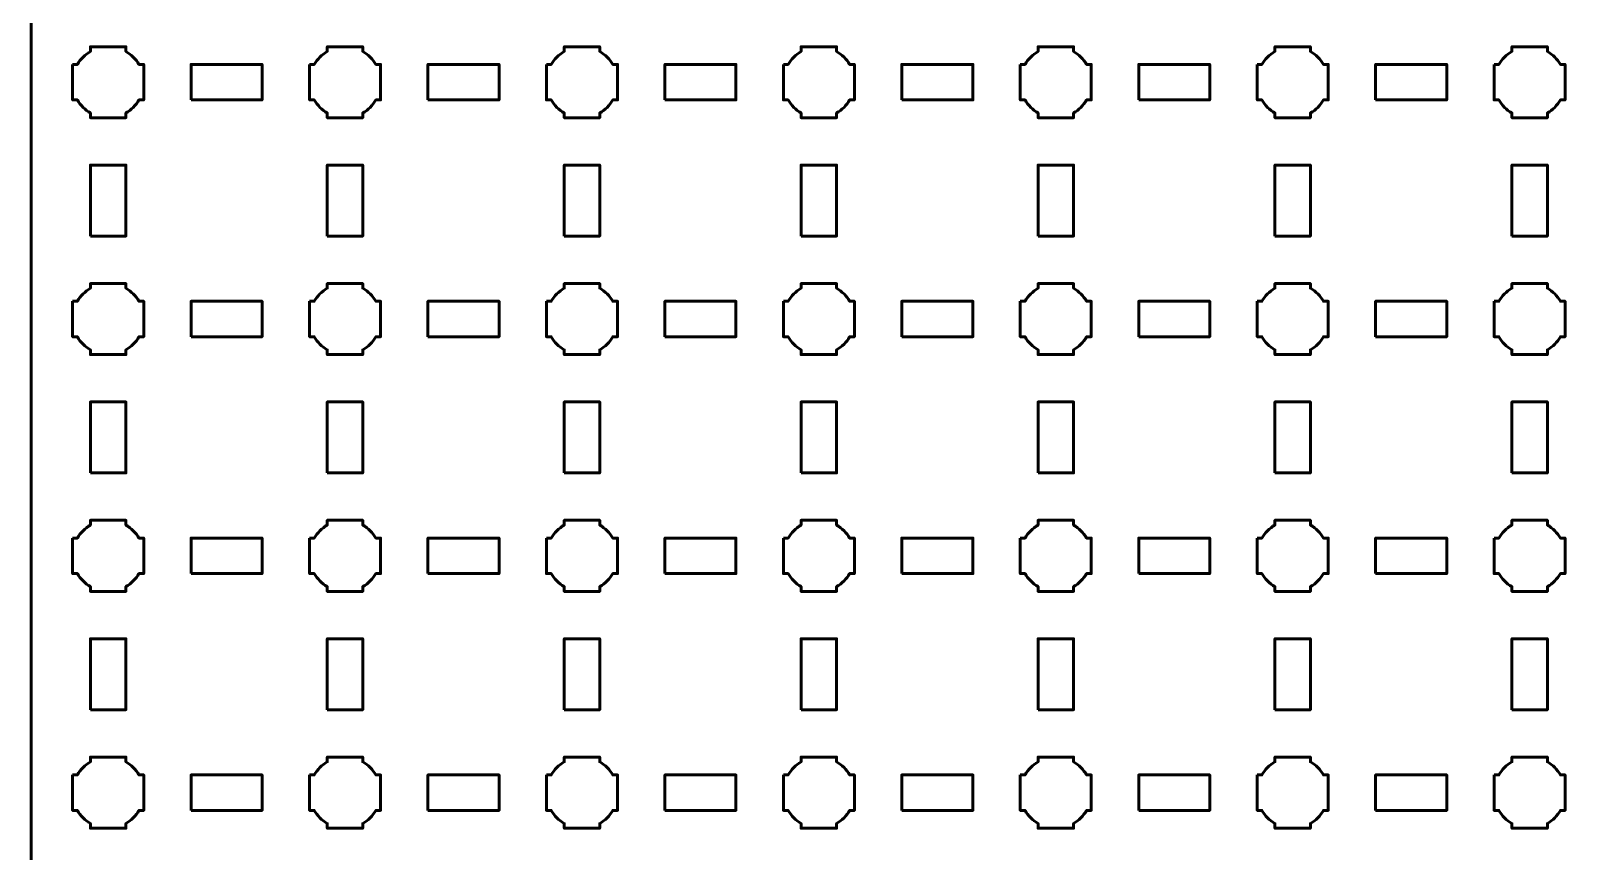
# Model space of a CAD drawing. Header units: centimetres. Extents: x -24.1 to 3.1, y -28.5 to -1.2.
# Drawn here: x -24.15 to -11, y -14.35 to -7.42 of the extents above; entities that cross this region are included whole.
import ezdxf

# ---------------------------------------------------------------- set-up
doc = ezdxf.new("R2010")
doc.units = ezdxf.units.CM
doc.header["$MEASUREMENT"] = 0
doc.layers.add('Layer 1', color=7, linetype='Continuous')

msp = doc.modelspace()

# ---------------------------------------------------------------- linework, layer by layer
at = {"layer": 'Layer 1', "color": 250, "lineweight": 53}
for points in [[(-22.8, -8), (-22.2, -8), (-22.2, -7.7), (-22.8, -7.7), (-22.8, -8)], [(-20.8, -8), (-20.2, -8), (-20.2, -7.7), (-20.8, -7.7), (-20.8, -8)], [(-18.8, -8), (-18.2, -8), (-18.2, -7.7), (-18.8, -7.7), (-18.8, -8)], [(-16.8, -8), (-16.2, -8), (-16.2, -7.7), (-16.8, -7.7), (-16.8, -8)], [(-14.8, -8), (-14.2, -8), (-14.2, -7.7), (-14.8, -7.7), (-14.8, -8)], [(-12.8, -8), (-12.2, -8), (-12.2, -7.7), (-12.8, -7.7), (-12.8, -8)], [(-23.65, -9.15), (-23.35, -9.15), (-23.35, -8.55), (-23.65, -8.55), (-23.65, -9.15)], [(-21.65, -9.15), (-21.35, -9.15), (-21.35, -8.55), (-21.65, -8.55), (-21.65, -9.15)], [(-19.65, -9.15), (-19.35, -9.15), (-19.35, -8.55), (-19.65, -8.55), (-19.65, -9.15)], [(-17.65, -9.15), (-17.35, -9.15), (-17.35, -8.55), (-17.65, -8.55), (-17.65, -9.15)], [(-15.65, -9.15), (-15.35, -9.15), (-15.35, -8.55), (-15.65, -8.55), (-15.65, -9.15)], [(-13.65, -9.15), (-13.35, -9.15), (-13.35, -8.55), (-13.65, -8.55), (-13.65, -9.15)], [(-11.65, -9.15), (-11.35, -9.15), (-11.35, -8.55), (-11.65, -8.55), (-11.65, -9.15)], [(-22.8, -10), (-22.2, -10), (-22.2, -9.7), (-22.8, -9.7), (-22.8, -10)], [(-20.8, -10), (-20.2, -10), (-20.2, -9.7), (-20.8, -9.7), (-20.8, -10)], [(-18.8, -10), (-18.2, -10), (-18.2, -9.7), (-18.8, -9.7), (-18.8, -10)], [(-16.8, -10), (-16.2, -10), (-16.2, -9.7), (-16.8, -9.7), (-16.8, -10)], [(-14.8, -10), (-14.2, -10), (-14.2, -9.7), (-14.8, -9.7), (-14.8, -10)], [(-12.8, -10), (-12.2, -10), (-12.2, -9.7), (-12.8, -9.7), (-12.8, -10)], [(-23.65, -11.15), (-23.35, -11.15), (-23.35, -10.55), (-23.65, -10.55), (-23.65, -11.15)], [(-21.65, -11.15), (-21.35, -11.15), (-21.35, -10.55), (-21.65, -10.55), (-21.65, -11.15)], [(-19.65, -11.15), (-19.35, -11.15), (-19.35, -10.55), (-19.65, -10.55), (-19.65, -11.15)], [(-17.65, -11.15), (-17.35, -11.15), (-17.35, -10.55), (-17.65, -10.55), (-17.65, -11.15)], [(-15.65, -11.15), (-15.35, -11.15), (-15.35, -10.55), (-15.65, -10.55), (-15.65, -11.15)], [(-13.65, -11.15), (-13.35, -11.15), (-13.35, -10.55), (-13.65, -10.55), (-13.65, -11.15)], [(-11.65, -11.15), (-11.35, -11.15), (-11.35, -10.55), (-11.65, -10.55), (-11.65, -11.15)], [(-22.8, -12), (-22.2, -12), (-22.2, -11.7), (-22.8, -11.7), (-22.8, -12)], [(-20.8, -12), (-20.2, -12), (-20.2, -11.7), (-20.8, -11.7), (-20.8, -12)], [(-18.8, -12), (-18.2, -12), (-18.2, -11.7), (-18.8, -11.7), (-18.8, -12)], [(-16.8, -12), (-16.2, -12), (-16.2, -11.7), (-16.8, -11.7), (-16.8, -12)], [(-14.8, -12), (-14.2, -12), (-14.2, -11.7), (-14.8, -11.7), (-14.8, -12)], [(-12.8, -12), (-12.2, -12), (-12.2, -11.7), (-12.8, -11.7), (-12.8, -12)], [(-23.65, -13.15), (-23.35, -13.15), (-23.35, -12.55), (-23.65, -12.55), (-23.65, -13.15)], [(-21.65, -13.15), (-21.35, -13.15), (-21.35, -12.55), (-21.65, -12.55), (-21.65, -13.15)], [(-19.65, -13.15), (-19.35, -13.15), (-19.35, -12.55), (-19.65, -12.55), (-19.65, -13.15)], [(-17.65, -13.15), (-17.35, -13.15), (-17.35, -12.55), (-17.65, -12.55), (-17.65, -13.15)], [(-15.65, -13.15), (-15.35, -13.15), (-15.35, -12.55), (-15.65, -12.55), (-15.65, -13.15)], [(-13.65, -13.15), (-13.35, -13.15), (-13.35, -12.55), (-13.65, -12.55), (-13.65, -13.15)], [(-11.65, -13.15), (-11.35, -13.15), (-11.35, -12.55), (-11.65, -12.55), (-11.65, -13.15)], [(-22.8, -14), (-22.2, -14), (-22.2, -13.7), (-22.8, -13.7), (-22.8, -14)], [(-20.8, -14), (-20.2, -14), (-20.2, -13.7), (-20.8, -13.7), (-20.8, -14)], [(-18.8, -14), (-18.2, -14), (-18.2, -13.7), (-18.8, -13.7), (-18.8, -14)], [(-16.8, -14), (-16.2, -14), (-16.2, -13.7), (-16.8, -13.7), (-16.8, -14)], [(-14.8, -14), (-14.2, -14), (-14.2, -13.7), (-14.8, -13.7), (-14.8, -14)], [(-12.8, -14), (-12.2, -14), (-12.2, -13.7), (-12.8, -13.7), (-12.8, -14)]]:
    msp.add_lwpolyline(points, close=True, dxfattribs=at)
msp.add_open_spline([(-24.15, -28), (-24.15, -28), (-24.15, -1.7), (-24.15, -1.7), (-24.15, -1.7), (-24.15, -1.42391), (-23.92609, -1.2), (-23.65, -1.2), (-23.65, -1.2), (-23.65, -1.2), (2.65, -1.2), (2.65, -1.2), (2.65, -1.2), (2.92609, -1.2), (3.15, -1.42391), (3.15, -1.7), (3.15, -1.7), (3.15, -1.7), (3.15, -28), (3.15, -28), (3.15, -28), (3.15, -28.27609), (2.92609, -28.5), (2.65, -28.5), (2.65, -28.5), (2.65, -28.5), (-23.65, -28.5), (-23.65, -28.5), (-23.65, -28.5), (-23.92609, -28.5), (-24.15, -28.27609), (-24.15, -28)], degree=3, knots=[0, 0, 0, 0, 0.125, 0.125, 0.125, 0.125, 0.25, 0.25, 0.25, 0.25, 0.375, 0.375, 0.375, 0.375, 0.5, 0.5, 0.5, 0.5, 0.625, 0.625, 0.625, 0.625, 0.75, 0.75, 0.75, 0.75, 0.875, 0.875, 0.875, 0.875, 1, 1, 1, 1], dxfattribs=at)
at = {"layer": 'Layer 1', "lineweight": 53}
for points in [[(-23.8, -7.7), (-23.8, -7.7), (-23.75985, -7.7), (-23.75985, -7.7), (-23.75985, -7.7), (-23.7335, -7.65447), (-23.69553, -7.6165), (-23.65, -7.59015), (-23.65, -7.59015), (-23.65, -7.59015), (-23.65, -7.55), (-23.65, -7.55), (-23.65, -7.55), (-23.65, -7.55), (-23.5, -7.55), (-23.5, -7.55), (-23.5, -7.55), (-23.5, -7.55), (-23.35, -7.55), (-23.35, -7.55), (-23.35, -7.55), (-23.35, -7.55), (-23.35, -7.59015), (-23.35, -7.59015), (-23.35, -7.59015), (-23.30447, -7.6165), (-23.2665, -7.65447), (-23.24015, -7.7), (-23.24015, -7.7), (-23.24015, -7.7), (-23.2, -7.7), (-23.2, -7.7), (-23.2, -7.7), (-23.2, -7.7), (-23.2, -7.85), (-23.2, -7.85), (-23.2, -7.85), (-23.2, -7.85), (-23.2, -8), (-23.2, -8), (-23.2, -8), (-23.2, -8), (-23.24015, -8), (-23.24015, -8), (-23.24015, -8), (-23.2665, -8.04553), (-23.30447, -8.0835), (-23.35, -8.10985), (-23.35, -8.10985), (-23.35, -8.10985), (-23.35, -8.15), (-23.35, -8.15), (-23.35, -8.15), (-23.35, -8.15), (-23.5, -8.15), (-23.5, -8.15), (-23.5, -8.15), (-23.5, -8.15), (-23.65, -8.15), (-23.65, -8.15), (-23.65, -8.15), (-23.65, -8.15), (-23.65, -8.10985), (-23.65, -8.10985), (-23.65, -8.10985), (-23.69553, -8.0835), (-23.7335, -8.04553), (-23.75985, -8), (-23.75985, -8), (-23.75985, -8), (-23.8, -8), (-23.8, -8), (-23.8, -8), (-23.8, -8), (-23.8, -7.85), (-23.8, -7.85), (-23.8, -7.85), (-23.8, -7.85), (-23.8, -7.7), (-23.8, -7.7)], [(-21.8, -7.7), (-21.8, -7.7), (-21.75985, -7.7), (-21.75985, -7.7), (-21.75985, -7.7), (-21.7335, -7.65447), (-21.69553, -7.6165), (-21.65, -7.59015), (-21.65, -7.59015), (-21.65, -7.59015), (-21.65, -7.55), (-21.65, -7.55), (-21.65, -7.55), (-21.65, -7.55), (-21.5, -7.55), (-21.5, -7.55), (-21.5, -7.55), (-21.5, -7.55), (-21.35, -7.55), (-21.35, -7.55), (-21.35, -7.55), (-21.35, -7.55), (-21.35, -7.59015), (-21.35, -7.59015), (-21.35, -7.59015), (-21.30447, -7.6165), (-21.2665, -7.65447), (-21.24015, -7.7), (-21.24015, -7.7), (-21.24015, -7.7), (-21.2, -7.7), (-21.2, -7.7), (-21.2, -7.7), (-21.2, -7.7), (-21.2, -7.85), (-21.2, -7.85), (-21.2, -7.85), (-21.2, -7.85), (-21.2, -8), (-21.2, -8), (-21.2, -8), (-21.2, -8), (-21.24015, -8), (-21.24015, -8), (-21.24015, -8), (-21.2665, -8.04553), (-21.30447, -8.0835), (-21.35, -8.10985), (-21.35, -8.10985), (-21.35, -8.10985), (-21.35, -8.15), (-21.35, -8.15), (-21.35, -8.15), (-21.35, -8.15), (-21.5, -8.15), (-21.5, -8.15), (-21.5, -8.15), (-21.5, -8.15), (-21.65, -8.15), (-21.65, -8.15), (-21.65, -8.15), (-21.65, -8.15), (-21.65, -8.10985), (-21.65, -8.10985), (-21.65, -8.10985), (-21.69553, -8.0835), (-21.7335, -8.04553), (-21.75985, -8), (-21.75985, -8), (-21.75985, -8), (-21.8, -8), (-21.8, -8), (-21.8, -8), (-21.8, -8), (-21.8, -7.85), (-21.8, -7.85), (-21.8, -7.85), (-21.8, -7.85), (-21.8, -7.7), (-21.8, -7.7)], [(-19.8, -7.7), (-19.8, -7.7), (-19.75985, -7.7), (-19.75985, -7.7), (-19.75985, -7.7), (-19.7335, -7.65447), (-19.69553, -7.6165), (-19.65, -7.59015), (-19.65, -7.59015), (-19.65, -7.59015), (-19.65, -7.55), (-19.65, -7.55), (-19.65, -7.55), (-19.65, -7.55), (-19.5, -7.55), (-19.5, -7.55), (-19.5, -7.55), (-19.5, -7.55), (-19.35, -7.55), (-19.35, -7.55), (-19.35, -7.55), (-19.35, -7.55), (-19.35, -7.59015), (-19.35, -7.59015), (-19.35, -7.59015), (-19.30447, -7.6165), (-19.2665, -7.65447), (-19.24015, -7.7), (-19.24015, -7.7), (-19.24015, -7.7), (-19.2, -7.7), (-19.2, -7.7), (-19.2, -7.7), (-19.2, -7.7), (-19.2, -7.85), (-19.2, -7.85), (-19.2, -7.85), (-19.2, -7.85), (-19.2, -8), (-19.2, -8), (-19.2, -8), (-19.2, -8), (-19.24015, -8), (-19.24015, -8), (-19.24015, -8), (-19.2665, -8.04553), (-19.30447, -8.0835), (-19.35, -8.10985), (-19.35, -8.10985), (-19.35, -8.10985), (-19.35, -8.15), (-19.35, -8.15), (-19.35, -8.15), (-19.35, -8.15), (-19.5, -8.15), (-19.5, -8.15), (-19.5, -8.15), (-19.5, -8.15), (-19.65, -8.15), (-19.65, -8.15), (-19.65, -8.15), (-19.65, -8.15), (-19.65, -8.10985), (-19.65, -8.10985), (-19.65, -8.10985), (-19.69553, -8.0835), (-19.7335, -8.04553), (-19.75985, -8), (-19.75985, -8), (-19.75985, -8), (-19.8, -8), (-19.8, -8), (-19.8, -8), (-19.8, -8), (-19.8, -7.85), (-19.8, -7.85), (-19.8, -7.85), (-19.8, -7.85), (-19.8, -7.7), (-19.8, -7.7)], [(-17.8, -7.7), (-17.8, -7.7), (-17.75985, -7.7), (-17.75985, -7.7), (-17.75985, -7.7), (-17.7335, -7.65447), (-17.69553, -7.6165), (-17.65, -7.59015), (-17.65, -7.59015), (-17.65, -7.59015), (-17.65, -7.55), (-17.65, -7.55), (-17.65, -7.55), (-17.65, -7.55), (-17.5, -7.55), (-17.5, -7.55), (-17.5, -7.55), (-17.5, -7.55), (-17.35, -7.55), (-17.35, -7.55), (-17.35, -7.55), (-17.35, -7.55), (-17.35, -7.59015), (-17.35, -7.59015), (-17.35, -7.59015), (-17.30447, -7.6165), (-17.2665, -7.65447), (-17.24015, -7.7), (-17.24015, -7.7), (-17.24015, -7.7), (-17.2, -7.7), (-17.2, -7.7), (-17.2, -7.7), (-17.2, -7.7), (-17.2, -7.85), (-17.2, -7.85), (-17.2, -7.85), (-17.2, -7.85), (-17.2, -8), (-17.2, -8), (-17.2, -8), (-17.2, -8), (-17.24015, -8), (-17.24015, -8), (-17.24015, -8), (-17.2665, -8.04553), (-17.30447, -8.0835), (-17.35, -8.10985), (-17.35, -8.10985), (-17.35, -8.10985), (-17.35, -8.15), (-17.35, -8.15), (-17.35, -8.15), (-17.35, -8.15), (-17.5, -8.15), (-17.5, -8.15), (-17.5, -8.15), (-17.5, -8.15), (-17.65, -8.15), (-17.65, -8.15), (-17.65, -8.15), (-17.65, -8.15), (-17.65, -8.10985), (-17.65, -8.10985), (-17.65, -8.10985), (-17.69553, -8.0835), (-17.7335, -8.04553), (-17.75985, -8), (-17.75985, -8), (-17.75985, -8), (-17.8, -8), (-17.8, -8), (-17.8, -8), (-17.8, -8), (-17.8, -7.85), (-17.8, -7.85), (-17.8, -7.85), (-17.8, -7.85), (-17.8, -7.7), (-17.8, -7.7)], [(-15.8, -7.7), (-15.8, -7.7), (-15.75985, -7.7), (-15.75985, -7.7), (-15.75985, -7.7), (-15.7335, -7.65447), (-15.69553, -7.6165), (-15.65, -7.59015), (-15.65, -7.59015), (-15.65, -7.59015), (-15.65, -7.55), (-15.65, -7.55), (-15.65, -7.55), (-15.65, -7.55), (-15.5, -7.55), (-15.5, -7.55), (-15.5, -7.55), (-15.5, -7.55), (-15.35, -7.55), (-15.35, -7.55), (-15.35, -7.55), (-15.35, -7.55), (-15.35, -7.59015), (-15.35, -7.59015), (-15.35, -7.59015), (-15.30447, -7.6165), (-15.2665, -7.65447), (-15.24015, -7.7), (-15.24015, -7.7), (-15.24015, -7.7), (-15.2, -7.7), (-15.2, -7.7), (-15.2, -7.7), (-15.2, -7.7), (-15.2, -7.85), (-15.2, -7.85), (-15.2, -7.85), (-15.2, -7.85), (-15.2, -8), (-15.2, -8), (-15.2, -8), (-15.2, -8), (-15.24015, -8), (-15.24015, -8), (-15.24015, -8), (-15.2665, -8.04553), (-15.30447, -8.0835), (-15.35, -8.10985), (-15.35, -8.10985), (-15.35, -8.10985), (-15.35, -8.15), (-15.35, -8.15), (-15.35, -8.15), (-15.35, -8.15), (-15.5, -8.15), (-15.5, -8.15), (-15.5, -8.15), (-15.5, -8.15), (-15.65, -8.15), (-15.65, -8.15), (-15.65, -8.15), (-15.65, -8.15), (-15.65, -8.10985), (-15.65, -8.10985), (-15.65, -8.10985), (-15.69553, -8.0835), (-15.7335, -8.04553), (-15.75985, -8), (-15.75985, -8), (-15.75985, -8), (-15.8, -8), (-15.8, -8), (-15.8, -8), (-15.8, -8), (-15.8, -7.85), (-15.8, -7.85), (-15.8, -7.85), (-15.8, -7.85), (-15.8, -7.7), (-15.8, -7.7)], [(-13.8, -7.7), (-13.8, -7.7), (-13.75985, -7.7), (-13.75985, -7.7), (-13.75985, -7.7), (-13.7335, -7.65447), (-13.69553, -7.6165), (-13.65, -7.59015), (-13.65, -7.59015), (-13.65, -7.59015), (-13.65, -7.55), (-13.65, -7.55), (-13.65, -7.55), (-13.65, -7.55), (-13.5, -7.55), (-13.5, -7.55), (-13.5, -7.55), (-13.5, -7.55), (-13.35, -7.55), (-13.35, -7.55), (-13.35, -7.55), (-13.35, -7.55), (-13.35, -7.59015), (-13.35, -7.59015), (-13.35, -7.59015), (-13.30447, -7.6165), (-13.2665, -7.65447), (-13.24015, -7.7), (-13.24015, -7.7), (-13.24015, -7.7), (-13.2, -7.7), (-13.2, -7.7), (-13.2, -7.7), (-13.2, -7.7), (-13.2, -7.85), (-13.2, -7.85), (-13.2, -7.85), (-13.2, -7.85), (-13.2, -8), (-13.2, -8), (-13.2, -8), (-13.2, -8), (-13.24015, -8), (-13.24015, -8), (-13.24015, -8), (-13.2665, -8.04553), (-13.30447, -8.0835), (-13.35, -8.10985), (-13.35, -8.10985), (-13.35, -8.10985), (-13.35, -8.15), (-13.35, -8.15), (-13.35, -8.15), (-13.35, -8.15), (-13.5, -8.15), (-13.5, -8.15), (-13.5, -8.15), (-13.5, -8.15), (-13.65, -8.15), (-13.65, -8.15), (-13.65, -8.15), (-13.65, -8.15), (-13.65, -8.10985), (-13.65, -8.10985), (-13.65, -8.10985), (-13.69553, -8.0835), (-13.7335, -8.04553), (-13.75985, -8), (-13.75985, -8), (-13.75985, -8), (-13.8, -8), (-13.8, -8), (-13.8, -8), (-13.8, -8), (-13.8, -7.85), (-13.8, -7.85), (-13.8, -7.85), (-13.8, -7.85), (-13.8, -7.7), (-13.8, -7.7)], [(-11.8, -7.7), (-11.8, -7.7), (-11.75985, -7.7), (-11.75985, -7.7), (-11.75985, -7.7), (-11.7335, -7.65447), (-11.69553, -7.6165), (-11.65, -7.59015), (-11.65, -7.59015), (-11.65, -7.59015), (-11.65, -7.55), (-11.65, -7.55), (-11.65, -7.55), (-11.65, -7.55), (-11.5, -7.55), (-11.5, -7.55), (-11.5, -7.55), (-11.5, -7.55), (-11.35, -7.55), (-11.35, -7.55), (-11.35, -7.55), (-11.35, -7.55), (-11.35, -7.59015), (-11.35, -7.59015), (-11.35, -7.59015), (-11.30447, -7.6165), (-11.2665, -7.65447), (-11.24015, -7.7), (-11.24015, -7.7), (-11.24015, -7.7), (-11.2, -7.7), (-11.2, -7.7), (-11.2, -7.7), (-11.2, -7.7), (-11.2, -7.85), (-11.2, -7.85), (-11.2, -7.85), (-11.2, -7.85), (-11.2, -8), (-11.2, -8), (-11.2, -8), (-11.2, -8), (-11.24015, -8), (-11.24015, -8), (-11.24015, -8), (-11.2665, -8.04553), (-11.30447, -8.0835), (-11.35, -8.10985), (-11.35, -8.10985), (-11.35, -8.10985), (-11.35, -8.15), (-11.35, -8.15), (-11.35, -8.15), (-11.35, -8.15), (-11.5, -8.15), (-11.5, -8.15), (-11.5, -8.15), (-11.5, -8.15), (-11.65, -8.15), (-11.65, -8.15), (-11.65, -8.15), (-11.65, -8.15), (-11.65, -8.10985), (-11.65, -8.10985), (-11.65, -8.10985), (-11.69553, -8.0835), (-11.7335, -8.04553), (-11.75985, -8), (-11.75985, -8), (-11.75985, -8), (-11.8, -8), (-11.8, -8), (-11.8, -8), (-11.8, -8), (-11.8, -7.85), (-11.8, -7.85), (-11.8, -7.85), (-11.8, -7.85), (-11.8, -7.7), (-11.8, -7.7)], [(-23.8, -9.7), (-23.8, -9.7), (-23.75985, -9.7), (-23.75985, -9.7), (-23.75985, -9.7), (-23.7335, -9.65447), (-23.69553, -9.6165), (-23.65, -9.59015), (-23.65, -9.59015), (-23.65, -9.59015), (-23.65, -9.55), (-23.65, -9.55), (-23.65, -9.55), (-23.65, -9.55), (-23.5, -9.55), (-23.5, -9.55), (-23.5, -9.55), (-23.5, -9.55), (-23.35, -9.55), (-23.35, -9.55), (-23.35, -9.55), (-23.35, -9.55), (-23.35, -9.59015), (-23.35, -9.59015), (-23.35, -9.59015), (-23.30447, -9.6165), (-23.2665, -9.65447), (-23.24015, -9.7), (-23.24015, -9.7), (-23.24015, -9.7), (-23.2, -9.7), (-23.2, -9.7), (-23.2, -9.7), (-23.2, -9.7), (-23.2, -9.85), (-23.2, -9.85), (-23.2, -9.85), (-23.2, -9.85), (-23.2, -10), (-23.2, -10), (-23.2, -10), (-23.2, -10), (-23.24015, -10), (-23.24015, -10), (-23.24015, -10), (-23.2665, -10.04553), (-23.30447, -10.0835), (-23.35, -10.10985), (-23.35, -10.10985), (-23.35, -10.10985), (-23.35, -10.15), (-23.35, -10.15), (-23.35, -10.15), (-23.35, -10.15), (-23.5, -10.15), (-23.5, -10.15), (-23.5, -10.15), (-23.5, -10.15), (-23.65, -10.15), (-23.65, -10.15), (-23.65, -10.15), (-23.65, -10.15), (-23.65, -10.10985), (-23.65, -10.10985), (-23.65, -10.10985), (-23.69553, -10.0835), (-23.7335, -10.04553), (-23.75985, -10), (-23.75985, -10), (-23.75985, -10), (-23.8, -10), (-23.8, -10), (-23.8, -10), (-23.8, -10), (-23.8, -9.85), (-23.8, -9.85), (-23.8, -9.85), (-23.8, -9.85), (-23.8, -9.7), (-23.8, -9.7)], [(-21.8, -9.7), (-21.8, -9.7), (-21.75985, -9.7), (-21.75985, -9.7), (-21.75985, -9.7), (-21.7335, -9.65447), (-21.69553, -9.6165), (-21.65, -9.59015), (-21.65, -9.59015), (-21.65, -9.59015), (-21.65, -9.55), (-21.65, -9.55), (-21.65, -9.55), (-21.65, -9.55), (-21.5, -9.55), (-21.5, -9.55), (-21.5, -9.55), (-21.5, -9.55), (-21.35, -9.55), (-21.35, -9.55), (-21.35, -9.55), (-21.35, -9.55), (-21.35, -9.59015), (-21.35, -9.59015), (-21.35, -9.59015), (-21.30447, -9.6165), (-21.2665, -9.65447), (-21.24015, -9.7), (-21.24015, -9.7), (-21.24015, -9.7), (-21.2, -9.7), (-21.2, -9.7), (-21.2, -9.7), (-21.2, -9.7), (-21.2, -9.85), (-21.2, -9.85), (-21.2, -9.85), (-21.2, -9.85), (-21.2, -10), (-21.2, -10), (-21.2, -10), (-21.2, -10), (-21.24015, -10), (-21.24015, -10), (-21.24015, -10), (-21.2665, -10.04553), (-21.30447, -10.0835), (-21.35, -10.10985), (-21.35, -10.10985), (-21.35, -10.10985), (-21.35, -10.15), (-21.35, -10.15), (-21.35, -10.15), (-21.35, -10.15), (-21.5, -10.15), (-21.5, -10.15), (-21.5, -10.15), (-21.5, -10.15), (-21.65, -10.15), (-21.65, -10.15), (-21.65, -10.15), (-21.65, -10.15), (-21.65, -10.10985), (-21.65, -10.10985), (-21.65, -10.10985), (-21.69553, -10.0835), (-21.7335, -10.04553), (-21.75985, -10), (-21.75985, -10), (-21.75985, -10), (-21.8, -10), (-21.8, -10), (-21.8, -10), (-21.8, -10), (-21.8, -9.85), (-21.8, -9.85), (-21.8, -9.85), (-21.8, -9.85), (-21.8, -9.7), (-21.8, -9.7)], [(-19.8, -9.7), (-19.8, -9.7), (-19.75985, -9.7), (-19.75985, -9.7), (-19.75985, -9.7), (-19.7335, -9.65447), (-19.69553, -9.6165), (-19.65, -9.59015), (-19.65, -9.59015), (-19.65, -9.59015), (-19.65, -9.55), (-19.65, -9.55), (-19.65, -9.55), (-19.65, -9.55), (-19.5, -9.55), (-19.5, -9.55), (-19.5, -9.55), (-19.5, -9.55), (-19.35, -9.55), (-19.35, -9.55), (-19.35, -9.55), (-19.35, -9.55), (-19.35, -9.59015), (-19.35, -9.59015), (-19.35, -9.59015), (-19.30447, -9.6165), (-19.2665, -9.65447), (-19.24015, -9.7), (-19.24015, -9.7), (-19.24015, -9.7), (-19.2, -9.7), (-19.2, -9.7), (-19.2, -9.7), (-19.2, -9.7), (-19.2, -9.85), (-19.2, -9.85), (-19.2, -9.85), (-19.2, -9.85), (-19.2, -10), (-19.2, -10), (-19.2, -10), (-19.2, -10), (-19.24015, -10), (-19.24015, -10), (-19.24015, -10), (-19.2665, -10.04553), (-19.30447, -10.0835), (-19.35, -10.10985), (-19.35, -10.10985), (-19.35, -10.10985), (-19.35, -10.15), (-19.35, -10.15), (-19.35, -10.15), (-19.35, -10.15), (-19.5, -10.15), (-19.5, -10.15), (-19.5, -10.15), (-19.5, -10.15), (-19.65, -10.15), (-19.65, -10.15), (-19.65, -10.15), (-19.65, -10.15), (-19.65, -10.10985), (-19.65, -10.10985), (-19.65, -10.10985), (-19.69553, -10.0835), (-19.7335, -10.04553), (-19.75985, -10), (-19.75985, -10), (-19.75985, -10), (-19.8, -10), (-19.8, -10), (-19.8, -10), (-19.8, -10), (-19.8, -9.85), (-19.8, -9.85), (-19.8, -9.85), (-19.8, -9.85), (-19.8, -9.7), (-19.8, -9.7)], [(-17.8, -9.7), (-17.8, -9.7), (-17.75985, -9.7), (-17.75985, -9.7), (-17.75985, -9.7), (-17.7335, -9.65447), (-17.69553, -9.6165), (-17.65, -9.59015), (-17.65, -9.59015), (-17.65, -9.59015), (-17.65, -9.55), (-17.65, -9.55), (-17.65, -9.55), (-17.65, -9.55), (-17.5, -9.55), (-17.5, -9.55), (-17.5, -9.55), (-17.5, -9.55), (-17.35, -9.55), (-17.35, -9.55), (-17.35, -9.55), (-17.35, -9.55), (-17.35, -9.59015), (-17.35, -9.59015), (-17.35, -9.59015), (-17.30447, -9.6165), (-17.2665, -9.65447), (-17.24015, -9.7), (-17.24015, -9.7), (-17.24015, -9.7), (-17.2, -9.7), (-17.2, -9.7), (-17.2, -9.7), (-17.2, -9.7), (-17.2, -9.85), (-17.2, -9.85), (-17.2, -9.85), (-17.2, -9.85), (-17.2, -10), (-17.2, -10), (-17.2, -10), (-17.2, -10), (-17.24015, -10), (-17.24015, -10), (-17.24015, -10), (-17.2665, -10.04553), (-17.30447, -10.0835), (-17.35, -10.10985), (-17.35, -10.10985), (-17.35, -10.10985), (-17.35, -10.15), (-17.35, -10.15), (-17.35, -10.15), (-17.35, -10.15), (-17.5, -10.15), (-17.5, -10.15), (-17.5, -10.15), (-17.5, -10.15), (-17.65, -10.15), (-17.65, -10.15), (-17.65, -10.15), (-17.65, -10.15), (-17.65, -10.10985), (-17.65, -10.10985), (-17.65, -10.10985), (-17.69553, -10.0835), (-17.7335, -10.04553), (-17.75985, -10), (-17.75985, -10), (-17.75985, -10), (-17.8, -10), (-17.8, -10), (-17.8, -10), (-17.8, -10), (-17.8, -9.85), (-17.8, -9.85), (-17.8, -9.85), (-17.8, -9.85), (-17.8, -9.7), (-17.8, -9.7)], [(-15.8, -9.7), (-15.8, -9.7), (-15.75985, -9.7), (-15.75985, -9.7), (-15.75985, -9.7), (-15.7335, -9.65447), (-15.69553, -9.6165), (-15.65, -9.59015), (-15.65, -9.59015), (-15.65, -9.59015), (-15.65, -9.55), (-15.65, -9.55), (-15.65, -9.55), (-15.65, -9.55), (-15.5, -9.55), (-15.5, -9.55), (-15.5, -9.55), (-15.5, -9.55), (-15.35, -9.55), (-15.35, -9.55), (-15.35, -9.55), (-15.35, -9.55), (-15.35, -9.59015), (-15.35, -9.59015), (-15.35, -9.59015), (-15.30447, -9.6165), (-15.2665, -9.65447), (-15.24015, -9.7), (-15.24015, -9.7), (-15.24015, -9.7), (-15.2, -9.7), (-15.2, -9.7), (-15.2, -9.7), (-15.2, -9.7), (-15.2, -9.85), (-15.2, -9.85), (-15.2, -9.85), (-15.2, -9.85), (-15.2, -10), (-15.2, -10), (-15.2, -10), (-15.2, -10), (-15.24015, -10), (-15.24015, -10), (-15.24015, -10), (-15.2665, -10.04553), (-15.30447, -10.0835), (-15.35, -10.10985), (-15.35, -10.10985), (-15.35, -10.10985), (-15.35, -10.15), (-15.35, -10.15), (-15.35, -10.15), (-15.35, -10.15), (-15.5, -10.15), (-15.5, -10.15), (-15.5, -10.15), (-15.5, -10.15), (-15.65, -10.15), (-15.65, -10.15), (-15.65, -10.15), (-15.65, -10.15), (-15.65, -10.10985), (-15.65, -10.10985), (-15.65, -10.10985), (-15.69553, -10.0835), (-15.7335, -10.04553), (-15.75985, -10), (-15.75985, -10), (-15.75985, -10), (-15.8, -10), (-15.8, -10), (-15.8, -10), (-15.8, -10), (-15.8, -9.85), (-15.8, -9.85), (-15.8, -9.85), (-15.8, -9.85), (-15.8, -9.7), (-15.8, -9.7)], [(-13.8, -9.7), (-13.8, -9.7), (-13.75985, -9.7), (-13.75985, -9.7), (-13.75985, -9.7), (-13.7335, -9.65447), (-13.69553, -9.6165), (-13.65, -9.59015), (-13.65, -9.59015), (-13.65, -9.59015), (-13.65, -9.55), (-13.65, -9.55), (-13.65, -9.55), (-13.65, -9.55), (-13.5, -9.55), (-13.5, -9.55), (-13.5, -9.55), (-13.5, -9.55), (-13.35, -9.55), (-13.35, -9.55), (-13.35, -9.55), (-13.35, -9.55), (-13.35, -9.59015), (-13.35, -9.59015), (-13.35, -9.59015), (-13.30447, -9.6165), (-13.2665, -9.65447), (-13.24015, -9.7), (-13.24015, -9.7), (-13.24015, -9.7), (-13.2, -9.7), (-13.2, -9.7), (-13.2, -9.7), (-13.2, -9.7), (-13.2, -9.85), (-13.2, -9.85), (-13.2, -9.85), (-13.2, -9.85), (-13.2, -10), (-13.2, -10), (-13.2, -10), (-13.2, -10), (-13.24015, -10), (-13.24015, -10), (-13.24015, -10), (-13.2665, -10.04553), (-13.30447, -10.0835), (-13.35, -10.10985), (-13.35, -10.10985), (-13.35, -10.10985), (-13.35, -10.15), (-13.35, -10.15), (-13.35, -10.15), (-13.35, -10.15), (-13.5, -10.15), (-13.5, -10.15), (-13.5, -10.15), (-13.5, -10.15), (-13.65, -10.15), (-13.65, -10.15), (-13.65, -10.15), (-13.65, -10.15), (-13.65, -10.10985), (-13.65, -10.10985), (-13.65, -10.10985), (-13.69553, -10.0835), (-13.7335, -10.04553), (-13.75985, -10), (-13.75985, -10), (-13.75985, -10), (-13.8, -10), (-13.8, -10), (-13.8, -10), (-13.8, -10), (-13.8, -9.85), (-13.8, -9.85), (-13.8, -9.85), (-13.8, -9.85), (-13.8, -9.7), (-13.8, -9.7)], [(-11.8, -9.7), (-11.8, -9.7), (-11.75985, -9.7), (-11.75985, -9.7), (-11.75985, -9.7), (-11.7335, -9.65447), (-11.69553, -9.6165), (-11.65, -9.59015), (-11.65, -9.59015), (-11.65, -9.59015), (-11.65, -9.55), (-11.65, -9.55), (-11.65, -9.55), (-11.65, -9.55), (-11.5, -9.55), (-11.5, -9.55), (-11.5, -9.55), (-11.5, -9.55), (-11.35, -9.55), (-11.35, -9.55), (-11.35, -9.55), (-11.35, -9.55), (-11.35, -9.59015), (-11.35, -9.59015), (-11.35, -9.59015), (-11.30447, -9.6165), (-11.2665, -9.65447), (-11.24015, -9.7), (-11.24015, -9.7), (-11.24015, -9.7), (-11.2, -9.7), (-11.2, -9.7), (-11.2, -9.7), (-11.2, -9.7), (-11.2, -9.85), (-11.2, -9.85), (-11.2, -9.85), (-11.2, -9.85), (-11.2, -10), (-11.2, -10), (-11.2, -10), (-11.2, -10), (-11.24015, -10), (-11.24015, -10), (-11.24015, -10), (-11.2665, -10.04553), (-11.30447, -10.0835), (-11.35, -10.10985), (-11.35, -10.10985), (-11.35, -10.10985), (-11.35, -10.15), (-11.35, -10.15), (-11.35, -10.15), (-11.35, -10.15), (-11.5, -10.15), (-11.5, -10.15), (-11.5, -10.15), (-11.5, -10.15), (-11.65, -10.15), (-11.65, -10.15), (-11.65, -10.15), (-11.65, -10.15), (-11.65, -10.10985), (-11.65, -10.10985), (-11.65, -10.10985), (-11.69553, -10.0835), (-11.7335, -10.04553), (-11.75985, -10), (-11.75985, -10), (-11.75985, -10), (-11.8, -10), (-11.8, -10), (-11.8, -10), (-11.8, -10), (-11.8, -9.85), (-11.8, -9.85), (-11.8, -9.85), (-11.8, -9.85), (-11.8, -9.7), (-11.8, -9.7)], [(-23.8, -11.7), (-23.8, -11.7), (-23.75985, -11.7), (-23.75985, -11.7), (-23.75985, -11.7), (-23.7335, -11.65447), (-23.69553, -11.6165), (-23.65, -11.59015), (-23.65, -11.59015), (-23.65, -11.59015), (-23.65, -11.55), (-23.65, -11.55), (-23.65, -11.55), (-23.65, -11.55), (-23.5, -11.55), (-23.5, -11.55), (-23.5, -11.55), (-23.5, -11.55), (-23.35, -11.55), (-23.35, -11.55), (-23.35, -11.55), (-23.35, -11.55), (-23.35, -11.59015), (-23.35, -11.59015), (-23.35, -11.59015), (-23.30447, -11.6165), (-23.2665, -11.65447), (-23.24015, -11.7), (-23.24015, -11.7), (-23.24015, -11.7), (-23.2, -11.7), (-23.2, -11.7), (-23.2, -11.7), (-23.2, -11.7), (-23.2, -11.85), (-23.2, -11.85), (-23.2, -11.85), (-23.2, -11.85), (-23.2, -12), (-23.2, -12), (-23.2, -12), (-23.2, -12), (-23.24015, -12), (-23.24015, -12), (-23.24015, -12), (-23.2665, -12.04553), (-23.30447, -12.0835), (-23.35, -12.10985), (-23.35, -12.10985), (-23.35, -12.10985), (-23.35, -12.15), (-23.35, -12.15), (-23.35, -12.15), (-23.35, -12.15), (-23.5, -12.15), (-23.5, -12.15), (-23.5, -12.15), (-23.5, -12.15), (-23.65, -12.15), (-23.65, -12.15), (-23.65, -12.15), (-23.65, -12.15), (-23.65, -12.10985), (-23.65, -12.10985), (-23.65, -12.10985), (-23.69553, -12.0835), (-23.7335, -12.04553), (-23.75985, -12), (-23.75985, -12), (-23.75985, -12), (-23.8, -12), (-23.8, -12), (-23.8, -12), (-23.8, -12), (-23.8, -11.85), (-23.8, -11.85), (-23.8, -11.85), (-23.8, -11.85), (-23.8, -11.7), (-23.8, -11.7)], [(-21.8, -11.7), (-21.8, -11.7), (-21.75985, -11.7), (-21.75985, -11.7), (-21.75985, -11.7), (-21.7335, -11.65447), (-21.69553, -11.6165), (-21.65, -11.59015), (-21.65, -11.59015), (-21.65, -11.59015), (-21.65, -11.55), (-21.65, -11.55), (-21.65, -11.55), (-21.65, -11.55), (-21.5, -11.55), (-21.5, -11.55), (-21.5, -11.55), (-21.5, -11.55), (-21.35, -11.55), (-21.35, -11.55), (-21.35, -11.55), (-21.35, -11.55), (-21.35, -11.59015), (-21.35, -11.59015), (-21.35, -11.59015), (-21.30447, -11.6165), (-21.2665, -11.65447), (-21.24015, -11.7), (-21.24015, -11.7), (-21.24015, -11.7), (-21.2, -11.7), (-21.2, -11.7), (-21.2, -11.7), (-21.2, -11.7), (-21.2, -11.85), (-21.2, -11.85), (-21.2, -11.85), (-21.2, -11.85), (-21.2, -12), (-21.2, -12), (-21.2, -12), (-21.2, -12), (-21.24015, -12), (-21.24015, -12), (-21.24015, -12), (-21.2665, -12.04553), (-21.30447, -12.0835), (-21.35, -12.10985), (-21.35, -12.10985), (-21.35, -12.10985), (-21.35, -12.15), (-21.35, -12.15), (-21.35, -12.15), (-21.35, -12.15), (-21.5, -12.15), (-21.5, -12.15), (-21.5, -12.15), (-21.5, -12.15), (-21.65, -12.15), (-21.65, -12.15), (-21.65, -12.15), (-21.65, -12.15), (-21.65, -12.10985), (-21.65, -12.10985), (-21.65, -12.10985), (-21.69553, -12.0835), (-21.7335, -12.04553), (-21.75985, -12), (-21.75985, -12), (-21.75985, -12), (-21.8, -12), (-21.8, -12), (-21.8, -12), (-21.8, -12), (-21.8, -11.85), (-21.8, -11.85), (-21.8, -11.85), (-21.8, -11.85), (-21.8, -11.7), (-21.8, -11.7)], [(-19.8, -11.7), (-19.8, -11.7), (-19.75985, -11.7), (-19.75985, -11.7), (-19.75985, -11.7), (-19.7335, -11.65447), (-19.69553, -11.6165), (-19.65, -11.59015), (-19.65, -11.59015), (-19.65, -11.59015), (-19.65, -11.55), (-19.65, -11.55), (-19.65, -11.55), (-19.65, -11.55), (-19.5, -11.55), (-19.5, -11.55), (-19.5, -11.55), (-19.5, -11.55), (-19.35, -11.55), (-19.35, -11.55), (-19.35, -11.55), (-19.35, -11.55), (-19.35, -11.59015), (-19.35, -11.59015), (-19.35, -11.59015), (-19.30447, -11.6165), (-19.2665, -11.65447), (-19.24015, -11.7), (-19.24015, -11.7), (-19.24015, -11.7), (-19.2, -11.7), (-19.2, -11.7), (-19.2, -11.7), (-19.2, -11.7), (-19.2, -11.85), (-19.2, -11.85), (-19.2, -11.85), (-19.2, -11.85), (-19.2, -12), (-19.2, -12), (-19.2, -12), (-19.2, -12), (-19.24015, -12), (-19.24015, -12), (-19.24015, -12), (-19.2665, -12.04553), (-19.30447, -12.0835), (-19.35, -12.10985), (-19.35, -12.10985), (-19.35, -12.10985), (-19.35, -12.15), (-19.35, -12.15), (-19.35, -12.15), (-19.35, -12.15), (-19.5, -12.15), (-19.5, -12.15), (-19.5, -12.15), (-19.5, -12.15), (-19.65, -12.15), (-19.65, -12.15), (-19.65, -12.15), (-19.65, -12.15), (-19.65, -12.10985), (-19.65, -12.10985), (-19.65, -12.10985), (-19.69553, -12.0835), (-19.7335, -12.04553), (-19.75985, -12), (-19.75985, -12), (-19.75985, -12), (-19.8, -12), (-19.8, -12), (-19.8, -12), (-19.8, -12), (-19.8, -11.85), (-19.8, -11.85), (-19.8, -11.85), (-19.8, -11.85), (-19.8, -11.7), (-19.8, -11.7)], [(-17.8, -11.7), (-17.8, -11.7), (-17.75985, -11.7), (-17.75985, -11.7), (-17.75985, -11.7), (-17.7335, -11.65447), (-17.69553, -11.6165), (-17.65, -11.59015), (-17.65, -11.59015), (-17.65, -11.59015), (-17.65, -11.55), (-17.65, -11.55), (-17.65, -11.55), (-17.65, -11.55), (-17.5, -11.55), (-17.5, -11.55), (-17.5, -11.55), (-17.5, -11.55), (-17.35, -11.55), (-17.35, -11.55), (-17.35, -11.55), (-17.35, -11.55), (-17.35, -11.59015), (-17.35, -11.59015), (-17.35, -11.59015), (-17.30447, -11.6165), (-17.2665, -11.65447), (-17.24015, -11.7), (-17.24015, -11.7), (-17.24015, -11.7), (-17.2, -11.7), (-17.2, -11.7), (-17.2, -11.7), (-17.2, -11.7), (-17.2, -11.85), (-17.2, -11.85), (-17.2, -11.85), (-17.2, -11.85), (-17.2, -12), (-17.2, -12), (-17.2, -12), (-17.2, -12), (-17.24015, -12), (-17.24015, -12), (-17.24015, -12), (-17.2665, -12.04553), (-17.30447, -12.0835), (-17.35, -12.10985), (-17.35, -12.10985), (-17.35, -12.10985), (-17.35, -12.15), (-17.35, -12.15), (-17.35, -12.15), (-17.35, -12.15), (-17.5, -12.15), (-17.5, -12.15), (-17.5, -12.15), (-17.5, -12.15), (-17.65, -12.15), (-17.65, -12.15), (-17.65, -12.15), (-17.65, -12.15), (-17.65, -12.10985), (-17.65, -12.10985), (-17.65, -12.10985), (-17.69553, -12.0835), (-17.7335, -12.04553), (-17.75985, -12), (-17.75985, -12), (-17.75985, -12), (-17.8, -12), (-17.8, -12), (-17.8, -12), (-17.8, -12), (-17.8, -11.85), (-17.8, -11.85), (-17.8, -11.85), (-17.8, -11.85), (-17.8, -11.7), (-17.8, -11.7)], [(-15.8, -11.7), (-15.8, -11.7), (-15.75985, -11.7), (-15.75985, -11.7), (-15.75985, -11.7), (-15.7335, -11.65447), (-15.69553, -11.6165), (-15.65, -11.59015), (-15.65, -11.59015), (-15.65, -11.59015), (-15.65, -11.55), (-15.65, -11.55), (-15.65, -11.55), (-15.65, -11.55), (-15.5, -11.55), (-15.5, -11.55), (-15.5, -11.55), (-15.5, -11.55), (-15.35, -11.55), (-15.35, -11.55), (-15.35, -11.55), (-15.35, -11.55), (-15.35, -11.59015), (-15.35, -11.59015), (-15.35, -11.59015), (-15.30447, -11.6165), (-15.2665, -11.65447), (-15.24015, -11.7), (-15.24015, -11.7), (-15.24015, -11.7), (-15.2, -11.7), (-15.2, -11.7), (-15.2, -11.7), (-15.2, -11.7), (-15.2, -11.85), (-15.2, -11.85), (-15.2, -11.85), (-15.2, -11.85), (-15.2, -12), (-15.2, -12), (-15.2, -12), (-15.2, -12), (-15.24015, -12), (-15.24015, -12), (-15.24015, -12), (-15.2665, -12.04553), (-15.30447, -12.0835), (-15.35, -12.10985), (-15.35, -12.10985), (-15.35, -12.10985), (-15.35, -12.15), (-15.35, -12.15), (-15.35, -12.15), (-15.35, -12.15), (-15.5, -12.15), (-15.5, -12.15), (-15.5, -12.15), (-15.5, -12.15), (-15.65, -12.15), (-15.65, -12.15), (-15.65, -12.15), (-15.65, -12.15), (-15.65, -12.10985), (-15.65, -12.10985), (-15.65, -12.10985), (-15.69553, -12.0835), (-15.7335, -12.04553), (-15.75985, -12), (-15.75985, -12), (-15.75985, -12), (-15.8, -12), (-15.8, -12), (-15.8, -12), (-15.8, -12), (-15.8, -11.85), (-15.8, -11.85), (-15.8, -11.85), (-15.8, -11.85), (-15.8, -11.7), (-15.8, -11.7)], [(-13.8, -11.7), (-13.8, -11.7), (-13.75985, -11.7), (-13.75985, -11.7), (-13.75985, -11.7), (-13.7335, -11.65447), (-13.69553, -11.6165), (-13.65, -11.59015), (-13.65, -11.59015), (-13.65, -11.59015), (-13.65, -11.55), (-13.65, -11.55), (-13.65, -11.55), (-13.65, -11.55), (-13.5, -11.55), (-13.5, -11.55), (-13.5, -11.55), (-13.5, -11.55), (-13.35, -11.55), (-13.35, -11.55), (-13.35, -11.55), (-13.35, -11.55), (-13.35, -11.59015), (-13.35, -11.59015), (-13.35, -11.59015), (-13.30447, -11.6165), (-13.2665, -11.65447), (-13.24015, -11.7), (-13.24015, -11.7), (-13.24015, -11.7), (-13.2, -11.7), (-13.2, -11.7), (-13.2, -11.7), (-13.2, -11.7), (-13.2, -11.85), (-13.2, -11.85), (-13.2, -11.85), (-13.2, -11.85), (-13.2, -12), (-13.2, -12), (-13.2, -12), (-13.2, -12), (-13.24015, -12), (-13.24015, -12), (-13.24015, -12), (-13.2665, -12.04553), (-13.30447, -12.0835), (-13.35, -12.10985), (-13.35, -12.10985), (-13.35, -12.10985), (-13.35, -12.15), (-13.35, -12.15), (-13.35, -12.15), (-13.35, -12.15), (-13.5, -12.15), (-13.5, -12.15), (-13.5, -12.15), (-13.5, -12.15), (-13.65, -12.15), (-13.65, -12.15), (-13.65, -12.15), (-13.65, -12.15), (-13.65, -12.10985), (-13.65, -12.10985), (-13.65, -12.10985), (-13.69553, -12.0835), (-13.7335, -12.04553), (-13.75985, -12), (-13.75985, -12), (-13.75985, -12), (-13.8, -12), (-13.8, -12), (-13.8, -12), (-13.8, -12), (-13.8, -11.85), (-13.8, -11.85), (-13.8, -11.85), (-13.8, -11.85), (-13.8, -11.7), (-13.8, -11.7)], [(-11.8, -11.7), (-11.8, -11.7), (-11.75985, -11.7), (-11.75985, -11.7), (-11.75985, -11.7), (-11.7335, -11.65447), (-11.69553, -11.6165), (-11.65, -11.59015), (-11.65, -11.59015), (-11.65, -11.59015), (-11.65, -11.55), (-11.65, -11.55), (-11.65, -11.55), (-11.65, -11.55), (-11.5, -11.55), (-11.5, -11.55), (-11.5, -11.55), (-11.5, -11.55), (-11.35, -11.55), (-11.35, -11.55), (-11.35, -11.55), (-11.35, -11.55), (-11.35, -11.59015), (-11.35, -11.59015), (-11.35, -11.59015), (-11.30447, -11.6165), (-11.2665, -11.65447), (-11.24015, -11.7), (-11.24015, -11.7), (-11.24015, -11.7), (-11.2, -11.7), (-11.2, -11.7), (-11.2, -11.7), (-11.2, -11.7), (-11.2, -11.85), (-11.2, -11.85), (-11.2, -11.85), (-11.2, -11.85), (-11.2, -12), (-11.2, -12), (-11.2, -12), (-11.2, -12), (-11.24015, -12), (-11.24015, -12), (-11.24015, -12), (-11.2665, -12.04553), (-11.30447, -12.0835), (-11.35, -12.10985), (-11.35, -12.10985), (-11.35, -12.10985), (-11.35, -12.15), (-11.35, -12.15), (-11.35, -12.15), (-11.35, -12.15), (-11.5, -12.15), (-11.5, -12.15), (-11.5, -12.15), (-11.5, -12.15), (-11.65, -12.15), (-11.65, -12.15), (-11.65, -12.15), (-11.65, -12.15), (-11.65, -12.10985), (-11.65, -12.10985), (-11.65, -12.10985), (-11.69553, -12.0835), (-11.7335, -12.04553), (-11.75985, -12), (-11.75985, -12), (-11.75985, -12), (-11.8, -12), (-11.8, -12), (-11.8, -12), (-11.8, -12), (-11.8, -11.85), (-11.8, -11.85), (-11.8, -11.85), (-11.8, -11.85), (-11.8, -11.7), (-11.8, -11.7)], [(-23.8, -13.7), (-23.8, -13.7), (-23.75985, -13.7), (-23.75985, -13.7), (-23.75985, -13.7), (-23.7335, -13.65447), (-23.69553, -13.6165), (-23.65, -13.59015), (-23.65, -13.59015), (-23.65, -13.59015), (-23.65, -13.55), (-23.65, -13.55), (-23.65, -13.55), (-23.65, -13.55), (-23.5, -13.55), (-23.5, -13.55), (-23.5, -13.55), (-23.5, -13.55), (-23.35, -13.55), (-23.35, -13.55), (-23.35, -13.55), (-23.35, -13.55), (-23.35, -13.59015), (-23.35, -13.59015), (-23.35, -13.59015), (-23.30447, -13.6165), (-23.2665, -13.65447), (-23.24015, -13.7), (-23.24015, -13.7), (-23.24015, -13.7), (-23.2, -13.7), (-23.2, -13.7), (-23.2, -13.7), (-23.2, -13.7), (-23.2, -13.85), (-23.2, -13.85), (-23.2, -13.85), (-23.2, -13.85), (-23.2, -14), (-23.2, -14), (-23.2, -14), (-23.2, -14), (-23.24015, -14), (-23.24015, -14), (-23.24015, -14), (-23.2665, -14.04553), (-23.30447, -14.0835), (-23.35, -14.10985), (-23.35, -14.10985), (-23.35, -14.10985), (-23.35, -14.15), (-23.35, -14.15), (-23.35, -14.15), (-23.35, -14.15), (-23.5, -14.15), (-23.5, -14.15), (-23.5, -14.15), (-23.5, -14.15), (-23.65, -14.15), (-23.65, -14.15), (-23.65, -14.15), (-23.65, -14.15), (-23.65, -14.10985), (-23.65, -14.10985), (-23.65, -14.10985), (-23.69553, -14.0835), (-23.7335, -14.04553), (-23.75985, -14), (-23.75985, -14), (-23.75985, -14), (-23.8, -14), (-23.8, -14), (-23.8, -14), (-23.8, -14), (-23.8, -13.85), (-23.8, -13.85), (-23.8, -13.85), (-23.8, -13.85), (-23.8, -13.7), (-23.8, -13.7)], [(-21.8, -13.7), (-21.8, -13.7), (-21.75985, -13.7), (-21.75985, -13.7), (-21.75985, -13.7), (-21.7335, -13.65447), (-21.69553, -13.6165), (-21.65, -13.59015), (-21.65, -13.59015), (-21.65, -13.59015), (-21.65, -13.55), (-21.65, -13.55), (-21.65, -13.55), (-21.65, -13.55), (-21.5, -13.55), (-21.5, -13.55), (-21.5, -13.55), (-21.5, -13.55), (-21.35, -13.55), (-21.35, -13.55), (-21.35, -13.55), (-21.35, -13.55), (-21.35, -13.59015), (-21.35, -13.59015), (-21.35, -13.59015), (-21.30447, -13.6165), (-21.2665, -13.65447), (-21.24015, -13.7), (-21.24015, -13.7), (-21.24015, -13.7), (-21.2, -13.7), (-21.2, -13.7), (-21.2, -13.7), (-21.2, -13.7), (-21.2, -13.85), (-21.2, -13.85), (-21.2, -13.85), (-21.2, -13.85), (-21.2, -14), (-21.2, -14), (-21.2, -14), (-21.2, -14), (-21.24015, -14), (-21.24015, -14), (-21.24015, -14), (-21.2665, -14.04553), (-21.30447, -14.0835), (-21.35, -14.10985), (-21.35, -14.10985), (-21.35, -14.10985), (-21.35, -14.15), (-21.35, -14.15), (-21.35, -14.15), (-21.35, -14.15), (-21.5, -14.15), (-21.5, -14.15), (-21.5, -14.15), (-21.5, -14.15), (-21.65, -14.15), (-21.65, -14.15), (-21.65, -14.15), (-21.65, -14.15), (-21.65, -14.10985), (-21.65, -14.10985), (-21.65, -14.10985), (-21.69553, -14.0835), (-21.7335, -14.04553), (-21.75985, -14), (-21.75985, -14), (-21.75985, -14), (-21.8, -14), (-21.8, -14), (-21.8, -14), (-21.8, -14), (-21.8, -13.85), (-21.8, -13.85), (-21.8, -13.85), (-21.8, -13.85), (-21.8, -13.7), (-21.8, -13.7)], [(-19.8, -13.7), (-19.8, -13.7), (-19.75985, -13.7), (-19.75985, -13.7), (-19.75985, -13.7), (-19.7335, -13.65447), (-19.69553, -13.6165), (-19.65, -13.59015), (-19.65, -13.59015), (-19.65, -13.59015), (-19.65, -13.55), (-19.65, -13.55), (-19.65, -13.55), (-19.65, -13.55), (-19.5, -13.55), (-19.5, -13.55), (-19.5, -13.55), (-19.5, -13.55), (-19.35, -13.55), (-19.35, -13.55), (-19.35, -13.55), (-19.35, -13.55), (-19.35, -13.59015), (-19.35, -13.59015), (-19.35, -13.59015), (-19.30447, -13.6165), (-19.2665, -13.65447), (-19.24015, -13.7), (-19.24015, -13.7), (-19.24015, -13.7), (-19.2, -13.7), (-19.2, -13.7), (-19.2, -13.7), (-19.2, -13.7), (-19.2, -13.85), (-19.2, -13.85), (-19.2, -13.85), (-19.2, -13.85), (-19.2, -14), (-19.2, -14), (-19.2, -14), (-19.2, -14), (-19.24015, -14), (-19.24015, -14), (-19.24015, -14), (-19.2665, -14.04553), (-19.30447, -14.0835), (-19.35, -14.10985), (-19.35, -14.10985), (-19.35, -14.10985), (-19.35, -14.15), (-19.35, -14.15), (-19.35, -14.15), (-19.35, -14.15), (-19.5, -14.15), (-19.5, -14.15), (-19.5, -14.15), (-19.5, -14.15), (-19.65, -14.15), (-19.65, -14.15), (-19.65, -14.15), (-19.65, -14.15), (-19.65, -14.10985), (-19.65, -14.10985), (-19.65, -14.10985), (-19.69553, -14.0835), (-19.7335, -14.04553), (-19.75985, -14), (-19.75985, -14), (-19.75985, -14), (-19.8, -14), (-19.8, -14), (-19.8, -14), (-19.8, -14), (-19.8, -13.85), (-19.8, -13.85), (-19.8, -13.85), (-19.8, -13.85), (-19.8, -13.7), (-19.8, -13.7)], [(-17.8, -13.7), (-17.8, -13.7), (-17.75985, -13.7), (-17.75985, -13.7), (-17.75985, -13.7), (-17.7335, -13.65447), (-17.69553, -13.6165), (-17.65, -13.59015), (-17.65, -13.59015), (-17.65, -13.59015), (-17.65, -13.55), (-17.65, -13.55), (-17.65, -13.55), (-17.65, -13.55), (-17.5, -13.55), (-17.5, -13.55), (-17.5, -13.55), (-17.5, -13.55), (-17.35, -13.55), (-17.35, -13.55), (-17.35, -13.55), (-17.35, -13.55), (-17.35, -13.59015), (-17.35, -13.59015), (-17.35, -13.59015), (-17.30447, -13.6165), (-17.2665, -13.65447), (-17.24015, -13.7), (-17.24015, -13.7), (-17.24015, -13.7), (-17.2, -13.7), (-17.2, -13.7), (-17.2, -13.7), (-17.2, -13.7), (-17.2, -13.85), (-17.2, -13.85), (-17.2, -13.85), (-17.2, -13.85), (-17.2, -14), (-17.2, -14), (-17.2, -14), (-17.2, -14), (-17.24015, -14), (-17.24015, -14), (-17.24015, -14), (-17.2665, -14.04553), (-17.30447, -14.0835), (-17.35, -14.10985), (-17.35, -14.10985), (-17.35, -14.10985), (-17.35, -14.15), (-17.35, -14.15), (-17.35, -14.15), (-17.35, -14.15), (-17.5, -14.15), (-17.5, -14.15), (-17.5, -14.15), (-17.5, -14.15), (-17.65, -14.15), (-17.65, -14.15), (-17.65, -14.15), (-17.65, -14.15), (-17.65, -14.10985), (-17.65, -14.10985), (-17.65, -14.10985), (-17.69553, -14.0835), (-17.7335, -14.04553), (-17.75985, -14), (-17.75985, -14), (-17.75985, -14), (-17.8, -14), (-17.8, -14), (-17.8, -14), (-17.8, -14), (-17.8, -13.85), (-17.8, -13.85), (-17.8, -13.85), (-17.8, -13.85), (-17.8, -13.7), (-17.8, -13.7)], [(-15.8, -13.7), (-15.8, -13.7), (-15.75985, -13.7), (-15.75985, -13.7), (-15.75985, -13.7), (-15.7335, -13.65447), (-15.69553, -13.6165), (-15.65, -13.59015), (-15.65, -13.59015), (-15.65, -13.59015), (-15.65, -13.55), (-15.65, -13.55), (-15.65, -13.55), (-15.65, -13.55), (-15.5, -13.55), (-15.5, -13.55), (-15.5, -13.55), (-15.5, -13.55), (-15.35, -13.55), (-15.35, -13.55), (-15.35, -13.55), (-15.35, -13.55), (-15.35, -13.59015), (-15.35, -13.59015), (-15.35, -13.59015), (-15.30447, -13.6165), (-15.2665, -13.65447), (-15.24015, -13.7), (-15.24015, -13.7), (-15.24015, -13.7), (-15.2, -13.7), (-15.2, -13.7), (-15.2, -13.7), (-15.2, -13.7), (-15.2, -13.85), (-15.2, -13.85), (-15.2, -13.85), (-15.2, -13.85), (-15.2, -14), (-15.2, -14), (-15.2, -14), (-15.2, -14), (-15.24015, -14), (-15.24015, -14), (-15.24015, -14), (-15.2665, -14.04553), (-15.30447, -14.0835), (-15.35, -14.10985), (-15.35, -14.10985), (-15.35, -14.10985), (-15.35, -14.15), (-15.35, -14.15), (-15.35, -14.15), (-15.35, -14.15), (-15.5, -14.15), (-15.5, -14.15), (-15.5, -14.15), (-15.5, -14.15), (-15.65, -14.15), (-15.65, -14.15), (-15.65, -14.15), (-15.65, -14.15), (-15.65, -14.10985), (-15.65, -14.10985), (-15.65, -14.10985), (-15.69553, -14.0835), (-15.7335, -14.04553), (-15.75985, -14), (-15.75985, -14), (-15.75985, -14), (-15.8, -14), (-15.8, -14), (-15.8, -14), (-15.8, -14), (-15.8, -13.85), (-15.8, -13.85), (-15.8, -13.85), (-15.8, -13.85), (-15.8, -13.7), (-15.8, -13.7)], [(-13.8, -13.7), (-13.8, -13.7), (-13.75985, -13.7), (-13.75985, -13.7), (-13.75985, -13.7), (-13.7335, -13.65447), (-13.69553, -13.6165), (-13.65, -13.59015), (-13.65, -13.59015), (-13.65, -13.59015), (-13.65, -13.55), (-13.65, -13.55), (-13.65, -13.55), (-13.65, -13.55), (-13.5, -13.55), (-13.5, -13.55), (-13.5, -13.55), (-13.5, -13.55), (-13.35, -13.55), (-13.35, -13.55), (-13.35, -13.55), (-13.35, -13.55), (-13.35, -13.59015), (-13.35, -13.59015), (-13.35, -13.59015), (-13.30447, -13.6165), (-13.2665, -13.65447), (-13.24015, -13.7), (-13.24015, -13.7), (-13.24015, -13.7), (-13.2, -13.7), (-13.2, -13.7), (-13.2, -13.7), (-13.2, -13.7), (-13.2, -13.85), (-13.2, -13.85), (-13.2, -13.85), (-13.2, -13.85), (-13.2, -14), (-13.2, -14), (-13.2, -14), (-13.2, -14), (-13.24015, -14), (-13.24015, -14), (-13.24015, -14), (-13.2665, -14.04553), (-13.30447, -14.0835), (-13.35, -14.10985), (-13.35, -14.10985), (-13.35, -14.10985), (-13.35, -14.15), (-13.35, -14.15), (-13.35, -14.15), (-13.35, -14.15), (-13.5, -14.15), (-13.5, -14.15), (-13.5, -14.15), (-13.5, -14.15), (-13.65, -14.15), (-13.65, -14.15), (-13.65, -14.15), (-13.65, -14.15), (-13.65, -14.10985), (-13.65, -14.10985), (-13.65, -14.10985), (-13.69553, -14.0835), (-13.7335, -14.04553), (-13.75985, -14), (-13.75985, -14), (-13.75985, -14), (-13.8, -14), (-13.8, -14), (-13.8, -14), (-13.8, -14), (-13.8, -13.85), (-13.8, -13.85), (-13.8, -13.85), (-13.8, -13.85), (-13.8, -13.7), (-13.8, -13.7)], [(-11.8, -13.7), (-11.8, -13.7), (-11.75985, -13.7), (-11.75985, -13.7), (-11.75985, -13.7), (-11.7335, -13.65447), (-11.69553, -13.6165), (-11.65, -13.59015), (-11.65, -13.59015), (-11.65, -13.59015), (-11.65, -13.55), (-11.65, -13.55), (-11.65, -13.55), (-11.65, -13.55), (-11.5, -13.55), (-11.5, -13.55), (-11.5, -13.55), (-11.5, -13.55), (-11.35, -13.55), (-11.35, -13.55), (-11.35, -13.55), (-11.35, -13.55), (-11.35, -13.59015), (-11.35, -13.59015), (-11.35, -13.59015), (-11.30447, -13.6165), (-11.2665, -13.65447), (-11.24015, -13.7), (-11.24015, -13.7), (-11.24015, -13.7), (-11.2, -13.7), (-11.2, -13.7), (-11.2, -13.7), (-11.2, -13.7), (-11.2, -13.85), (-11.2, -13.85), (-11.2, -13.85), (-11.2, -13.85), (-11.2, -14), (-11.2, -14), (-11.2, -14), (-11.2, -14), (-11.24015, -14), (-11.24015, -14), (-11.24015, -14), (-11.2665, -14.04553), (-11.30447, -14.0835), (-11.35, -14.10985), (-11.35, -14.10985), (-11.35, -14.10985), (-11.35, -14.15), (-11.35, -14.15), (-11.35, -14.15), (-11.35, -14.15), (-11.5, -14.15), (-11.5, -14.15), (-11.5, -14.15), (-11.5, -14.15), (-11.65, -14.15), (-11.65, -14.15), (-11.65, -14.15), (-11.65, -14.15), (-11.65, -14.10985), (-11.65, -14.10985), (-11.65, -14.10985), (-11.69553, -14.0835), (-11.7335, -14.04553), (-11.75985, -14), (-11.75985, -14), (-11.75985, -14), (-11.8, -14), (-11.8, -14), (-11.8, -14), (-11.8, -14), (-11.8, -13.85), (-11.8, -13.85), (-11.8, -13.85), (-11.8, -13.85), (-11.8, -13.7), (-11.8, -13.7)]]:
    msp.add_open_spline(points, degree=3, knots=[0, 0, 0, 0, 0.05, 0.05, 0.05, 0.05, 0.1, 0.1, 0.1, 0.1, 0.15, 0.15, 0.15, 0.15, 0.2, 0.2, 0.2, 0.2, 0.25, 0.25, 0.25, 0.25, 0.3, 0.3, 0.3, 0.3, 0.35, 0.35, 0.35, 0.35, 0.4, 0.4, 0.4, 0.4, 0.45, 0.45, 0.45, 0.45, 0.5, 0.5, 0.5, 0.5, 0.55, 0.55, 0.55, 0.55, 0.6, 0.6, 0.6, 0.6, 0.65, 0.65, 0.65, 0.65, 0.7, 0.7, 0.7, 0.7, 0.75, 0.75, 0.75, 0.75, 0.8, 0.8, 0.8, 0.8, 0.85, 0.85, 0.85, 0.85, 0.9, 0.9, 0.9, 0.9, 0.95, 0.95, 0.95, 0.95, 1, 1, 1, 1], dxfattribs=at)

doc.saveas('drawing.dxf')
